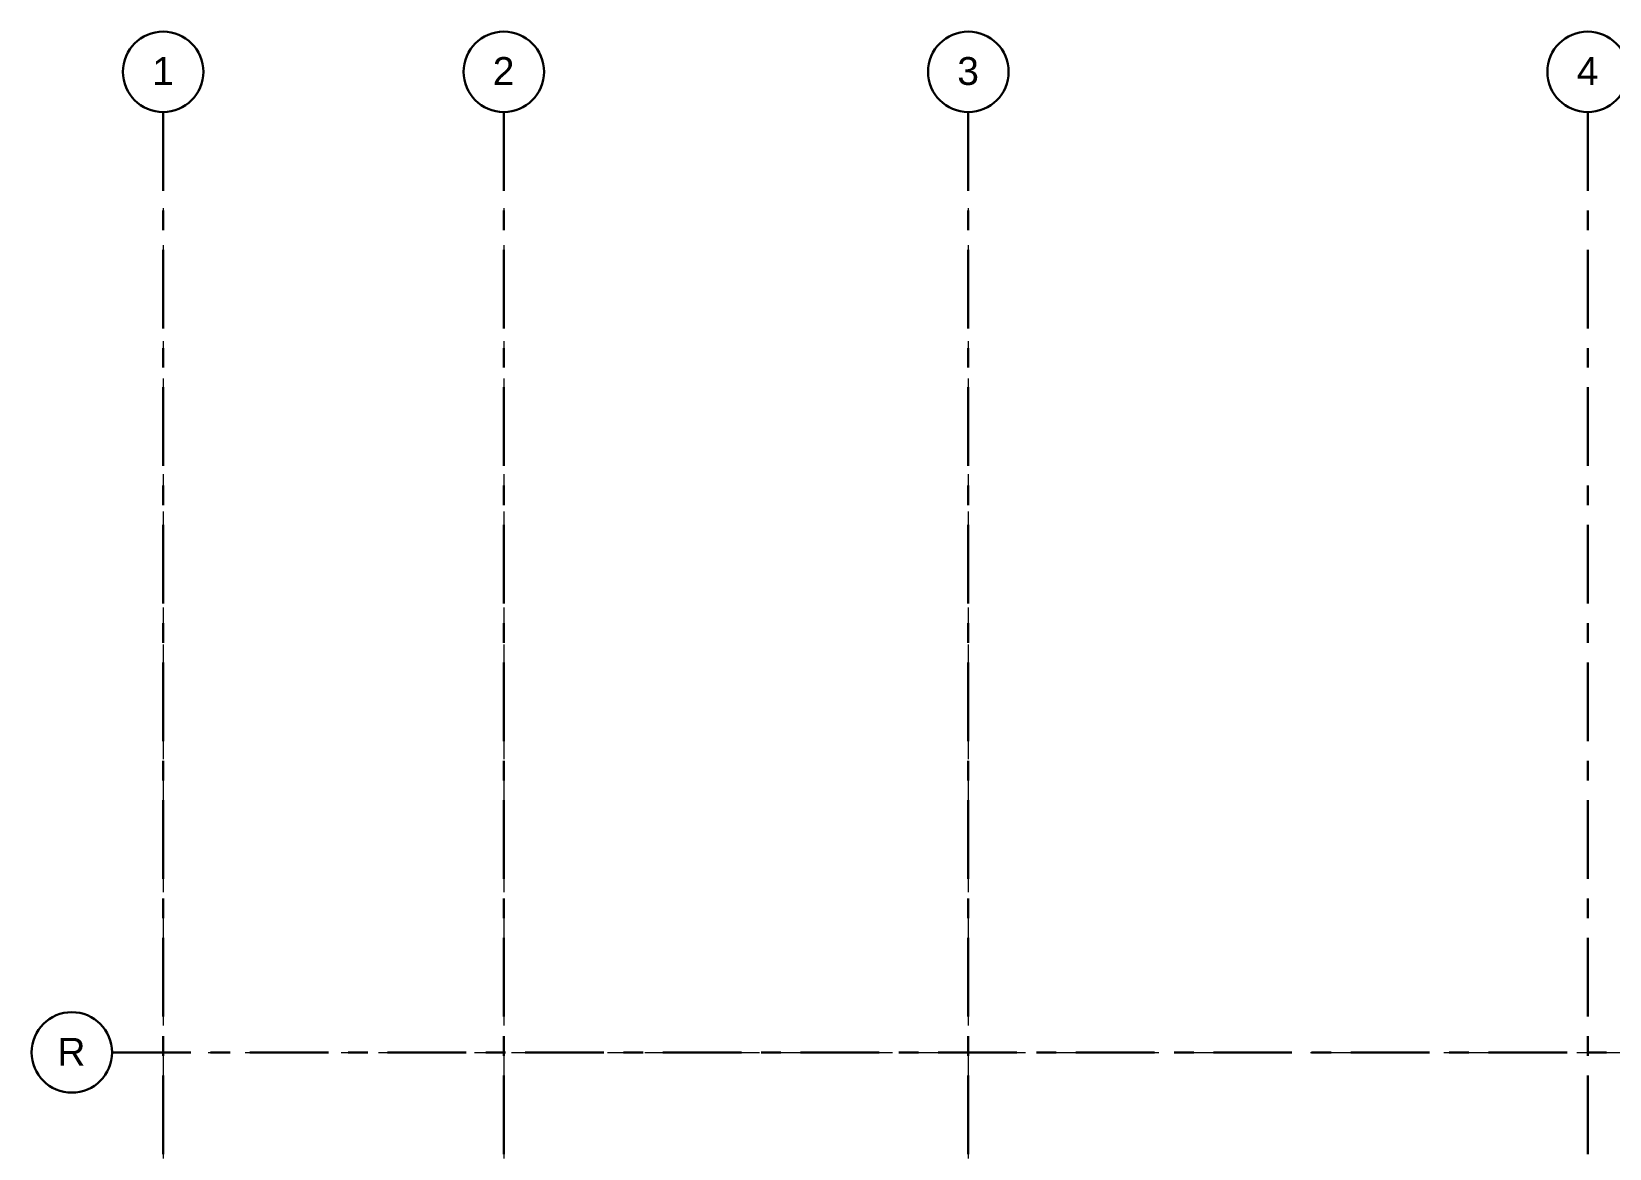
# Model space of a CAD drawing. Header units: millimetres. Extents: x -4000 to 187956, y -58990 to 162485.
# Drawn here: x -2124 to 23351, y 144449 to 162485 of the extents above; entities that cross this region are included whole.
import ezdxf

# ---------------------------------------------------------------- set-up
doc = ezdxf.new("R2010")
doc.units = ezdxf.units.MM
doc.linetypes.add('Grid Line', pattern=[2222.5, 1270, -317.5, 317.5, -317.5])
doc.linetypes.add('Grid Line 12_5mm', pattern=[2150, 1250, -300, 300, -300])
doc.layers.add('S-GRID', color=1, linetype='Continuous', lineweight=30)
doc.layers.add('S-GRID-IDEN', color=1, linetype='Continuous', lineweight=30)
doc.styles.add('Arial', font='arial.ttf', dxfattribs={"height": 450})

# ---------------------------------------------------------------- blocks, each defined once
blk = doc.blocks.new('CMF2_NHAXUONG_A_rvt-1-FFS - TANG 1')
at = {"layer": 'S-GRID', "linetype": 'Grid Line 12_5mm', "lineweight": 9}
for p, q in [((0, 161185), (0, -16487)), ((5500, 161185), (5500, -16487)), ((13000, 161185), (13000, -16487)), ((13000, 161185), (13000, -16487)), ((-824, 146000), (183641, 146000))]:
    blk.add_line(p, q, dxfattribs=at)
blk = doc.blocks.new('Grid - M_Grid Head - Circle 2-61448-FFS - TANG 1')
at = {"layer": 'S-GRID-IDEN'}
blk.add_circle((0, 0), 6.5, dxfattribs=at)

msp = doc.modelspace()

# ---------------------------------------------------------------- block references
at = {"lineweight": 5}
msp.add_blockref('CMF2_NHAXUONG_A_rvt-1-FFS - TANG 1', (0, 0), dxfattribs=at)

# ---------------------------------------------------------------- texts
at = {"layer": 'S-GRID-IDEN', "char_height": 450, "width": 424.89, "attachment_point": 1, "style": 'Arial'}
for s, insert in [('1', (-178, 162073)), ('2', (5322, 162073)), ('3', (12822, 162073)), ('4', (22822, 162073))]:
    msp.add_mtext(s, dxfattribs=dict(at, insert=insert))

# ---------------------------------------------------------------- next in the draw order: linework, layer by layer
at = {"layer": 'S-GRID', "linetype": 'Grid Line'}
for p, q in [((0, 161185), (0, -16487)), ((5500, 161185), (5500, -16487)), ((13000, 161185), (13000, -16487)), ((23000, 161185), (23000, -16487)), ((-824, 146000), (183641, 146000))]:
    msp.add_line(p, q, dxfattribs=at)

# ---------------------------------------------------------------- next in the draw order: block references
at = {"layer": 'S-GRID-IDEN', "xscale": 99.99999999999993, "yscale": 99.99999999999993, "zscale": 99.99999999999993}
for p, rotation in [((0, 161835), 180), ((5500, 161835), 180), ((13000, 161835), 180), ((23000, 161835), 180), ((-1474, 146000), 269.9999999999994)]:
    msp.add_blockref('Grid - M_Grid Head - Circle 2-61448-FFS - TANG 1', p, dxfattribs=dict(at, rotation=rotation))

# ---------------------------------------------------------------- next in the draw order: texts
at = {"layer": 'S-GRID-IDEN', "insert": (-1708, 146235), "char_height": 450, "width": 553.16, "attachment_point": 1, "style": 'Arial'}
msp.add_mtext('R', dxfattribs=at)

doc.saveas('drawing.dxf')
